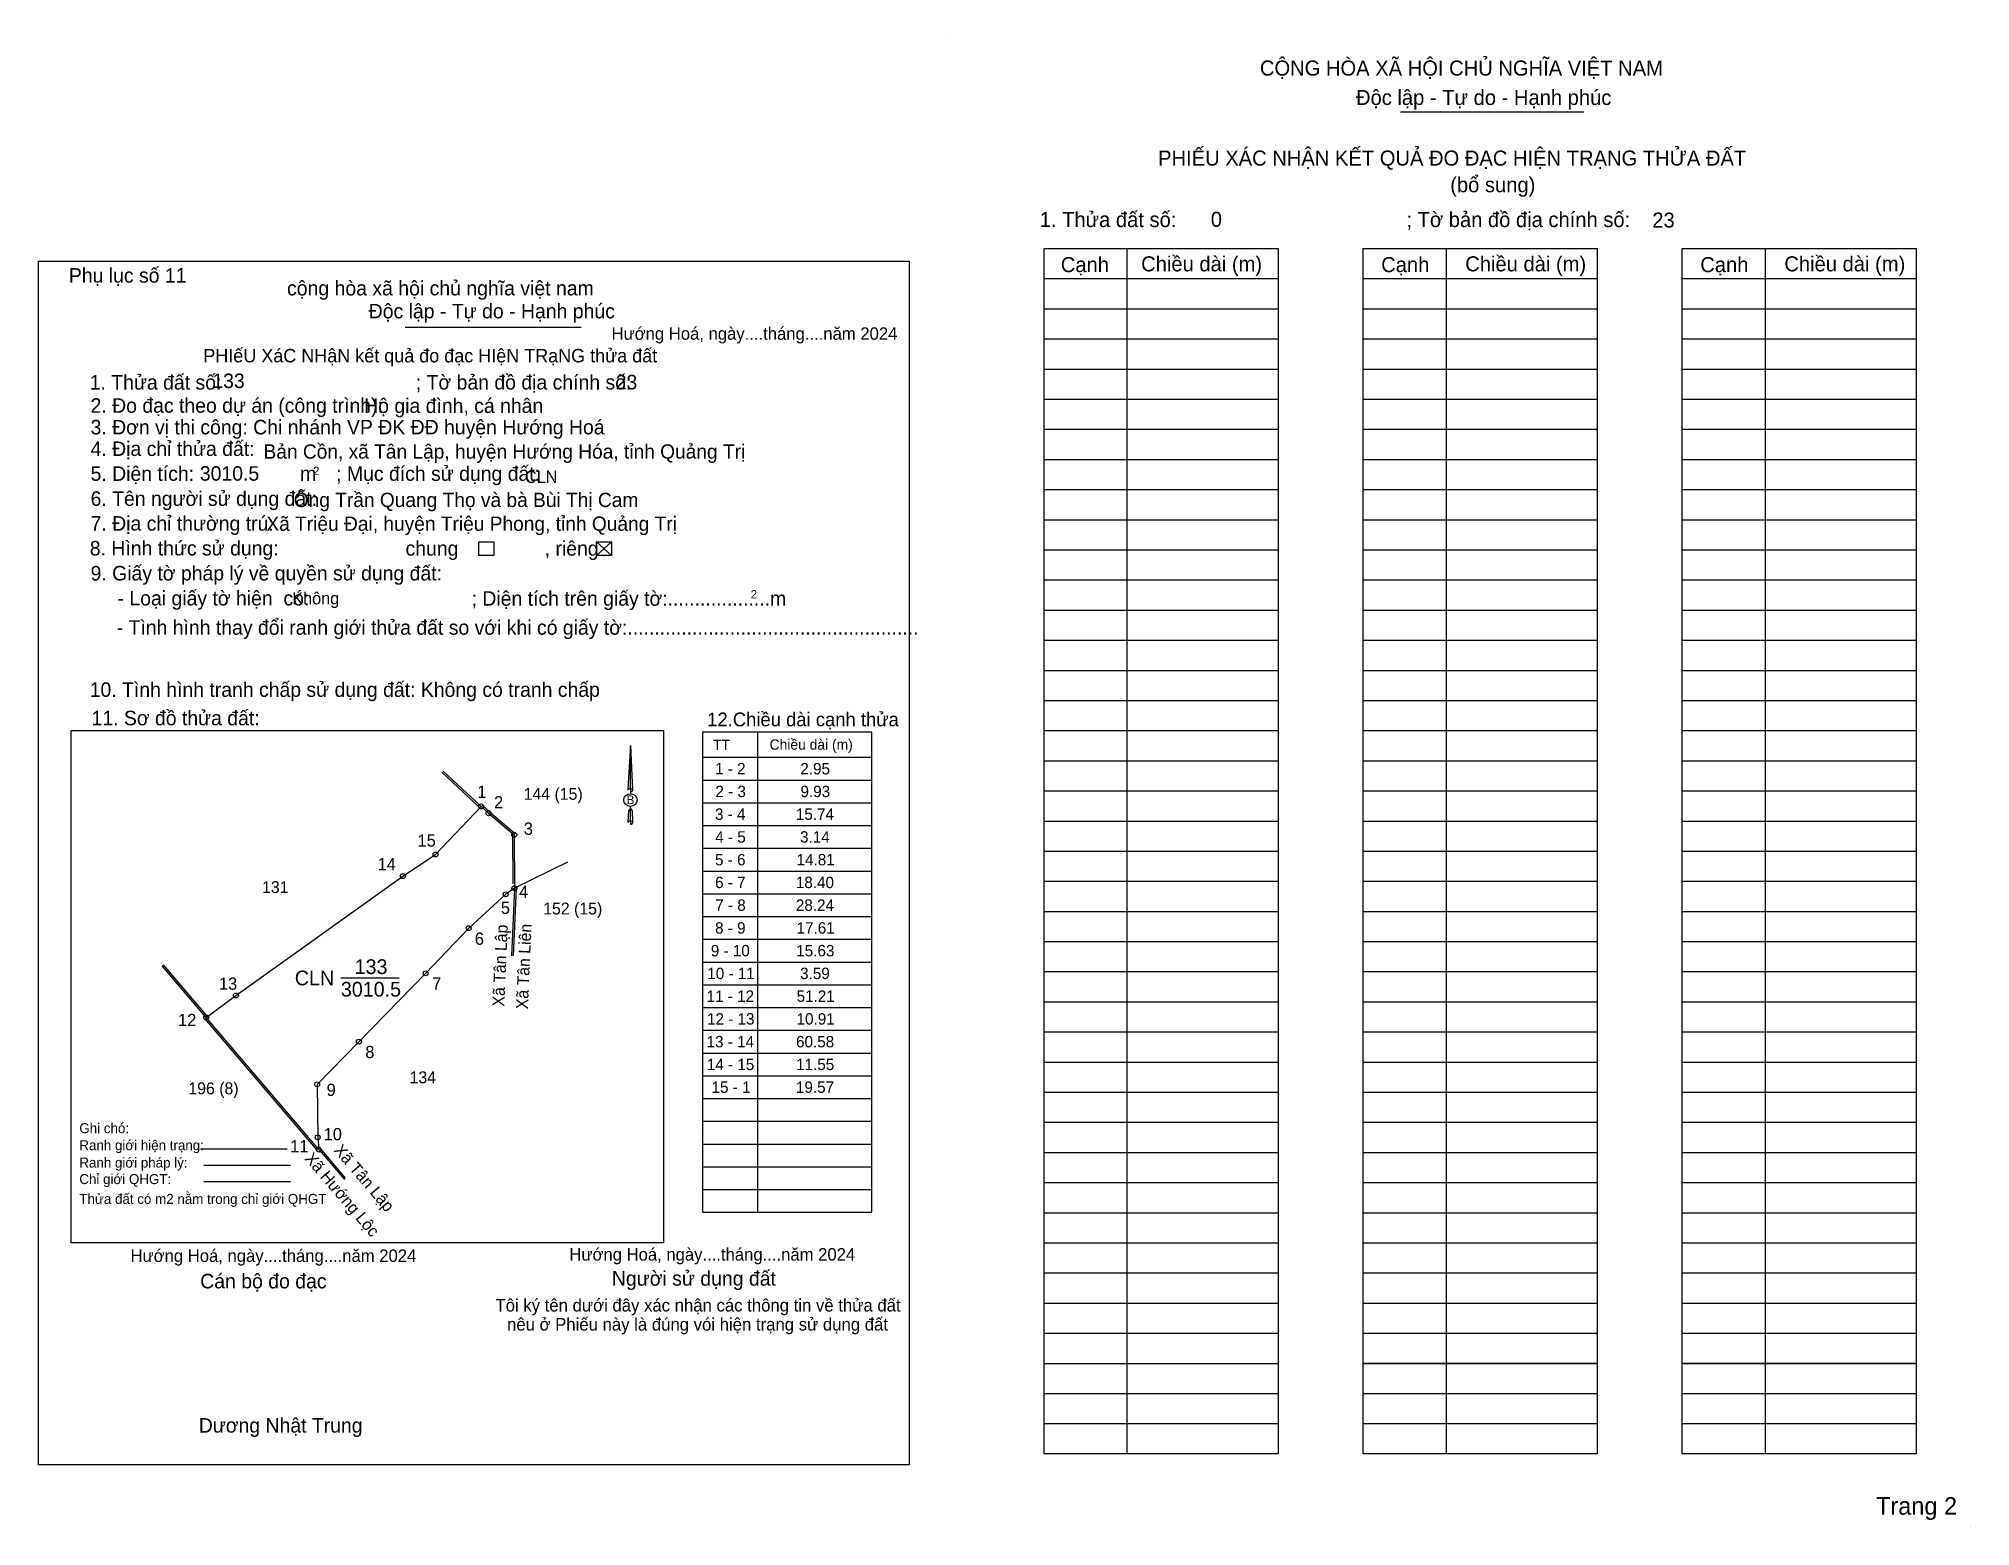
# Model space of a CAD drawing. Extents: x 549280 to 549850, y 1834879 to 1835318.
import ezdxf

# ---------------------------------------------------------------- set-up
doc = ezdxf.new("R2010")
doc.units = 0
for name, color, linetype in [('Level 1', 7, 'Continuous'), ('Level 10', 7, 'Continuous'), ('Level 11', 7, 'Continuous'), ('Level 12', 7, 'Continuous'), ('Level 13', 7, 'Continuous'), ('Level 27', 7, 'Continuous'), ('Level 3', 7, 'Continuous'), ('Level 40', 7, 'Continuous'), ('Level 52', 7, 'Continuous'), ('Level 53', 7, 'Continuous'), ('Level 6', 7, 'Continuous'), ('Level 9', 7, 'Continuous')]:
    doc.layers.add(name, color=color, linetype=linetype)

msp = doc.modelspace()

# ---------------------------------------------------------------- linework, layer by layer
at = {"layer": 'Level 1'}
for p, q in [((549548.18, 1835317.73), (549548.18, 1835317.73)), ((549682.33, 1835296.08), (549736.45, 1835296.08)), ((549601.56, 1835255.77), (549601.56, 1834900.03)), ((549695.74, 1835255.77), (549695.74, 1834900.03)), ((549789.91, 1835255.77), (549789.91, 1834900.03)), ((549577.11, 1835246.88), (549646.18, 1835246.88)), ((549671.28, 1835246.88), (549740.35, 1835246.88)), ((549765.46, 1835246.88), (549834.53, 1835246.88)), ((549577.11, 1835237.98), (549646.18, 1835237.98)), ((549671.28, 1835237.98), (549740.35, 1835237.98)), ((549765.46, 1835237.98), (549834.53, 1835237.98)), ((549577.11, 1835229.09), (549646.18, 1835229.09)), ((549671.28, 1835229.09), (549740.35, 1835229.09)), ((549765.46, 1835229.09), (549834.53, 1835229.09)), ((549577.11, 1835220.2), (549646.18, 1835220.2)), ((549671.28, 1835220.2), (549740.35, 1835220.2)), ((549765.46, 1835220.2), (549834.53, 1835220.2)), ((549577.11, 1835211.3), (549646.18, 1835211.3)), ((549671.28, 1835211.3), (549740.35, 1835211.3)), ((549765.46, 1835211.3), (549834.53, 1835211.3)), ((549577.11, 1835202.41), (549646.18, 1835202.41)), ((549671.28, 1835202.41), (549740.35, 1835202.41)), ((549765.46, 1835202.41), (549834.53, 1835202.41)), ((549577.11, 1835193.51), (549646.18, 1835193.51)), ((549671.28, 1835193.51), (549740.35, 1835193.51)), ((549765.46, 1835193.51), (549834.53, 1835193.51)), ((549577.11, 1835184.62), (549646.18, 1835184.62)), ((549671.28, 1835184.62), (549740.35, 1835184.62)), ((549765.46, 1835184.62), (549834.53, 1835184.62)), ((549577.11, 1835175.73), (549646.18, 1835175.73)), ((549671.28, 1835175.73), (549740.35, 1835175.73)), ((549765.46, 1835175.73), (549834.53, 1835175.73)), ((549577.11, 1835166.83), (549646.18, 1835166.83)), ((549671.28, 1835166.83), (549740.35, 1835166.83)), ((549765.46, 1835166.83), (549834.53, 1835166.83)), ((549577.11, 1835157.94), (549646.18, 1835157.94)), ((549671.28, 1835157.94), (549740.35, 1835157.94)), ((549765.46, 1835157.94), (549834.53, 1835157.94)), ((549577.11, 1835149.05), (549646.18, 1835149.05)), ((549671.28, 1835149.05), (549740.35, 1835149.05)), ((549765.46, 1835149.05), (549834.53, 1835149.05)), ((549577.11, 1835140.15), (549646.18, 1835140.15)), ((549671.28, 1835140.15), (549740.35, 1835140.15)), ((549765.46, 1835140.15), (549834.53, 1835140.15)), ((549577.11, 1835131.26), (549646.18, 1835131.26)), ((549671.28, 1835131.26), (549740.35, 1835131.26)), ((549765.46, 1835131.26), (549834.53, 1835131.26)), ((549577.11, 1835122.37), (549646.18, 1835122.37)), ((549671.28, 1835122.37), (549740.35, 1835122.37)), ((549765.46, 1835122.37), (549834.53, 1835122.37)), ((549492.52, 1835113.1), (549492.52, 1834971.32)), ((549577.11, 1835113.47), (549646.18, 1835113.47)), ((549671.28, 1835113.47), (549740.35, 1835113.47)), ((549765.46, 1835113.47), (549834.53, 1835113.47)), ((549476.41, 1835105.6), (549526.21, 1835105.6)), ((549577.11, 1835104.58), (549646.18, 1835104.58)), ((549671.28, 1835104.58), (549740.35, 1835104.58)), ((549765.46, 1835104.58), (549834.53, 1835104.58)), ((549476.41, 1835098.89), (549526.21, 1835098.89)), ((549577.11, 1835095.69), (549646.18, 1835095.69)), ((549671.28, 1835095.69), (549740.35, 1835095.69)), ((549765.46, 1835095.69), (549834.53, 1835095.69)), ((549476.41, 1835092.18), (549526.21, 1835092.18)), ((549476.41, 1835085.46), (549526.21, 1835085.46)), ((549577.11, 1835086.79), (549646.18, 1835086.79)), ((549671.28, 1835086.79), (549740.35, 1835086.79)), ((549765.46, 1835086.79), (549834.53, 1835086.79)), ((549476.41, 1835078.75), (549526.21, 1835078.75)), ((549577.11, 1835077.9), (549646.18, 1835077.9)), ((549671.28, 1835077.9), (549740.35, 1835077.9)), ((549765.46, 1835077.9), (549834.53, 1835077.9)), ((549476.41, 1835072.03), (549526.21, 1835072.03)), ((549577.11, 1835069.01), (549646.18, 1835069.01)), ((549671.28, 1835069.01), (549740.35, 1835069.01)), ((549765.46, 1835069.01), (549834.53, 1835069.01)), ((549476.41, 1835065.32), (549526.21, 1835065.32)), ((549476.41, 1835058.6), (549526.21, 1835058.6)), ((549577.11, 1835060.11), (549646.18, 1835060.11)), ((549671.28, 1835060.11), (549740.35, 1835060.11)), ((549765.46, 1835060.11), (549834.53, 1835060.11)), ((549476.41, 1835051.89), (549526.21, 1835051.89)), ((549577.11, 1835051.22), (549646.18, 1835051.22)), ((549671.28, 1835051.22), (549740.35, 1835051.22)), ((549765.46, 1835051.22), (549834.53, 1835051.22)), ((549476.41, 1835045.17), (549526.21, 1835045.17)), ((549476.41, 1835038.46), (549526.21, 1835038.46)), ((549577.11, 1835042.33), (549646.18, 1835042.33)), ((549671.28, 1835042.33), (549740.35, 1835042.33)), ((549765.46, 1835042.33), (549834.53, 1835042.33)), ((549577.11, 1835033.43), (549646.18, 1835033.43)), ((549671.28, 1835033.43), (549740.35, 1835033.43)), ((549765.46, 1835033.43), (549834.53, 1835033.43)), ((549476.41, 1835031.75), (549526.21, 1835031.75)), ((549476.41, 1835025.03), (549526.21, 1835025.03)), ((549577.11, 1835024.54), (549646.18, 1835024.54)), ((549671.28, 1835024.54), (549740.35, 1835024.54)), ((549765.46, 1835024.54), (549834.53, 1835024.54)), ((549476.41, 1835018.32), (549526.21, 1835018.32)), ((549577.11, 1835015.65), (549646.18, 1835015.65)), ((549671.28, 1835015.65), (549740.35, 1835015.65)), ((549765.46, 1835015.65), (549834.53, 1835015.65)), ((549476.41, 1835011.6), (549526.21, 1835011.6)), ((549476.41, 1835004.89), (549526.21, 1835004.89)), ((549577.11, 1835006.75), (549646.18, 1835006.75)), ((549671.28, 1835006.75), (549740.35, 1835006.75)), ((549765.46, 1835006.75), (549834.53, 1835006.75)), ((549476.41, 1834998.17), (549526.21, 1834998.17)), ((549577.11, 1834997.86), (549646.18, 1834997.86)), ((549671.28, 1834997.86), (549740.35, 1834997.86)), ((549765.46, 1834997.86), (549834.53, 1834997.86)), ((549476.41, 1834991.46), (549526.21, 1834991.46)), ((549577.11, 1834988.97), (549646.18, 1834988.97)), ((549671.28, 1834988.97), (549740.35, 1834988.97)), ((549765.46, 1834988.97), (549834.53, 1834988.97)), ((549476.41, 1834984.75), (549526.21, 1834984.75)), ((549476.41, 1834978.03), (549526.21, 1834978.03)), ((549577.11, 1834980.07), (549646.18, 1834980.07)), ((549671.28, 1834980.07), (549740.35, 1834980.07)), ((549765.46, 1834980.07), (549834.53, 1834980.07)), ((549476.41, 1834971.32), (549526.21, 1834971.32)), ((549577.11, 1834971.18), (549646.18, 1834971.18)), ((549671.28, 1834971.18), (549740.35, 1834971.18)), ((549765.46, 1834971.18), (549834.53, 1834971.18)), ((549577.11, 1834962.29), (549646.18, 1834962.29)), ((549671.28, 1834962.29), (549740.35, 1834962.29)), ((549765.46, 1834962.29), (549834.53, 1834962.29)), ((549577.11, 1834953.39), (549646.18, 1834953.39)), ((549671.28, 1834953.39), (549740.35, 1834953.39)), ((549765.46, 1834953.39), (549834.53, 1834953.39)), ((549577.11, 1834944.5), (549646.18, 1834944.5)), ((549671.28, 1834944.5), (549740.35, 1834944.5)), ((549765.46, 1834944.5), (549834.53, 1834944.5)), ((549577.11, 1834935.61), (549646.18, 1834935.61)), ((549671.28, 1834935.61), (549740.35, 1834935.61)), ((549765.46, 1834935.61), (549834.53, 1834935.61)), ((549577.11, 1834926.71), (549646.18, 1834926.71)), ((549671.28, 1834926.71), (549740.35, 1834926.71)), ((549765.46, 1834926.71), (549834.53, 1834926.71)), ((549577.11, 1834917.82), (549646.18, 1834917.82)), ((549671.28, 1834917.82), (549740.35, 1834917.82)), ((549765.46, 1834917.82), (549834.53, 1834917.82)), ((549577.11, 1834908.92), (549646.18, 1834908.92)), ((549577.11, 1834908.92), (549646.18, 1834908.92)), ((549671.28, 1834908.92), (549740.35, 1834908.92)), ((549671.28, 1834908.92), (549740.35, 1834908.92)), ((549765.46, 1834908.92), (549834.53, 1834908.92)), ((549765.46, 1834908.92), (549834.53, 1834908.92)), ((549850.47, 1834878.6), (549850.47, 1834878.6))]:
    msp.add_line(p, q, dxfattribs=at)
for points in [[(549577.11, 1835255.77), (549646.18, 1835255.77), (549646.18, 1834900.03), (549577.11, 1834900.03)], [(549671.28, 1835255.77), (549740.35, 1835255.77), (549740.35, 1834926.71), (549671.28, 1834926.71)], [(549671.28, 1835255.77), (549740.35, 1835255.77), (549740.35, 1834900.03), (549671.28, 1834900.03)], [(549765.46, 1835255.77), (549834.53, 1835255.77), (549834.53, 1834926.71), (549765.46, 1834926.71)], [(549765.46, 1835255.77), (549834.53, 1835255.77), (549834.53, 1834900.03), (549765.46, 1834900.03)]]:
    msp.add_lwpolyline(points, close=True, dxfattribs=at)
msp.add_lwpolyline([(549476.41, 1834971.32), (549476.41, 1835113.1), (549526.21, 1835113.1), (549526.21, 1834971.32)], dxfattribs=at)
at = {"layer": 'Level 10'}
for p, q in [((549445.04, 1835169.23), (549449.45, 1835165.12)), ((549449.45, 1835169.23), (549445.04, 1835165.12)), ((549411.32, 1835091.46), (549413.48, 1835089.46)), ((549413.46, 1835089.47), (549421.07, 1835083.09)), ((549420.25, 1835082.71), (549420.36, 1835068.26)), ((549362.67, 1834989.53), (549329.44, 1835028.49))]:
    msp.add_line(p, q, dxfattribs=at)
msp.add_lwpolyline([(549397.51, 1835076.9), (549410.98, 1835091.1), (549413.14, 1835089.09), (549420.75, 1835082.71), (549420.8, 1835066.97), (549418.23, 1835065.17), (549407.31, 1835055.17), (549394.62, 1835041.84), (549374.88, 1835021.65), (549362.57, 1835009.06), (549362.75, 1834993.43), (549363.05, 1834989.85), (549329.82, 1835028.82), (549338.61, 1835035.28), (549387.89, 1835070.51)], close=True, dxfattribs=at)
at = {"layer": 'Level 11'}
for centre in [(549410.98, 1835091.1), (549413.14, 1835089.09), (549420.75, 1835082.71), (549397.51, 1835076.9), (549397.51, 1835076.9), (549387.89, 1835070.51), (549420.8, 1835066.97), (549418.23, 1835065.17), (549407.31, 1835055.17), (549394.62, 1835041.84), (549338.61, 1835035.28), (549329.82, 1835028.82), (549374.88, 1835021.65), (549362.57, 1835009.06), (549362.75, 1834993.43), (549363.05, 1834989.85)]:
    msp.add_circle(centre, 0.723, dxfattribs=at)
at = {"layer": 'Level 12'}
msp.add_line((549420.93, 1835067.03), (549436.57, 1835074.76), dxfattribs=at)
at = {"layer": 'Level 13'}
for p, q in [((549328.14, 1834990.02), (549353.7, 1834990.02)), ((549329.14, 1834985.26), (549354.7, 1834985.26)), ((549329.14, 1834980.38), (549354.7, 1834980.38))]:
    msp.add_line(p, q, dxfattribs=at)
msp.add_lwpolyline([(549280.39, 1835252.05), (549537.27, 1835252.05), (549537.27, 1834896.76), (549280.39, 1834896.76)], close=True, dxfattribs=at)
at = {"layer": 'Level 27'}
for p, q in [((549410.64, 1835090.73), (549399.41, 1835101.18)), ((549410.98, 1835091.1), (549399.76, 1835101.55)), ((549420.8, 1835066.97), (549419.91, 1835046.99)), ((549421.3, 1835066.95), (549420.41, 1835046.97)), ((549329.82, 1835028.82), (549316.84, 1835044.04)), ((549330.2, 1835029.14), (549317.22, 1835044.36)), ((549363.18, 1834989.7), (549370.65, 1834980.94)), ((549363.43, 1834990.17), (549370.9, 1834981.41))]:
    msp.add_line(p, q, dxfattribs=at)
at = {"layer": 'Level 3'}
for p, q in [((549548.18, 1835317.73), (549548.18, 1835317.73)), ((549850.49, 1834878.6), (549850.49, 1834878.6))]:
    msp.add_line(p, q, dxfattribs=at)
at = {"layer": 'Level 40'}
for p, q in [((549455.02, 1835109.09), (549454.42, 1835097.95)), ((549455.02, 1835109.09), (549455.69, 1835095.89)), ((549455.02, 1835109.09), (549455.69, 1835095.89)), ((549455.02, 1835096.33), (549455.02, 1835109.09)), ((549455.02, 1835109.09), (549455.69, 1835095.89)), ((549454.42, 1835097.95), (549454.27, 1835095.89)), ((549455.02, 1835096.33), (549455.02, 1835095.84)), ((549455.02, 1835095.84), (549455.02, 1835095.46)), ((549455.02, 1835095.46), (549455.02, 1835094.95)), ((549455.02, 1835095.46), (549455.02, 1835094.95)), ((549455.02, 1835095.46), (549455.02, 1835094.95)), ((549455.69, 1835095.89), (549455.69, 1835095.89)), ((549454.46, 1835089.77), (549454.42, 1835088.43)), ((549455.02, 1835090.52), (549454.46, 1835089.77)), ((549455.02, 1835090.52), (549455.02, 1835091.11)), ((549455.02, 1835090.52), (549455.02, 1835091.11)), ((549455.02, 1835090.52), (549455.02, 1835091.11)), ((549455.02, 1835090.52), (549455.55, 1835089.77)), ((549455.02, 1835090.52), (549455.55, 1835089.77)), ((549455.02, 1835090.52), (549455.55, 1835089.77)), ((549455.02, 1835086.79), (549455.02, 1835090.52)), ((549455.55, 1835089.77), (549455.69, 1835086.35)), ((549455.55, 1835089.77), (549455.69, 1835086.35)), ((549455.55, 1835089.77), (549455.69, 1835086.35)), ((549454.42, 1835088.43), (549454.27, 1835086.35)), ((549455.02, 1835086.79), (549455.02, 1835086.27)), ((549455.02, 1835086.27), (549455.02, 1835085.9)), ((549455.69, 1835086.35), (549455.69, 1835086.35))]:
    msp.add_line(p, q, dxfattribs=at)
msp.add_ellipse((549455.03, 1835092.98), major_axis=(1.97, 0), ratio=0.952727, dxfattribs=at)
for centre, start_param, end_param in [((549455.03, 1835095.87), 1.570796, 3.074452), ((549455.03, 1835095.87), 0.067141, 1.570796), ((549455.03, 1835095.87), 4.712389, 6.283185), ((549455.03, 1835086.31), 2.491069, 3.074278), ((549455.03, 1835086.31), 1.570796, 2.491069), ((549455.03, 1835086.31), 0.067141, 1.570796), ((549455.03, 1835086.31), 4.712389, 6.283185)]:
    msp.add_ellipse(centre, major_axis=(0.72, 0), ratio=0.614131, start_param=start_param, end_param=end_param, dxfattribs=at)
at = {"layer": 'Level 53'}
for p, q in [((549280.39, 1835252.06), (549280.39, 1835252.06)), ((549388.58, 1835232.61), (549440.52, 1835232.61)), ((549289.99, 1835113.47), (549464.76, 1835113.47)), ((549289.99, 1834962.33), (549289.99, 1835113.47)), ((549464.76, 1835113.47), (549464.76, 1834962.33)), ((549464.76, 1834962.33), (549289.99, 1834962.33)), ((549537.25, 1834896.78), (549537.25, 1834896.78))]:
    msp.add_line(p, q, dxfattribs=at)
for points in [[(549410.33, 1835169.23), (549414.75, 1835169.23), (549414.75, 1835165.12), (549410.33, 1835165.12)], [(549445.04, 1835169.23), (549449.45, 1835169.23), (549449.45, 1835165.12), (549445.04, 1835165.12)]]:
    msp.add_lwpolyline(points, close=True, dxfattribs=at)
at = {"layer": 'Level 9'}
msp.add_line((549369.58, 1835040.47), (549386.81, 1835040.47), dxfattribs=at)

# ---------------------------------------------------------------- texts
at = {"layer": 'Level 1'}
for s, height, p in [('CỘNG HÒA XÃ HỘI CHỦ NGHĨA VIỆT NAM', 4.4467, (549640.81, 1835306.82)), ('Độc lập - Tự do - Hạnh phúc', 4.4467, (549669.17, 1835298.14)), ('PHIẾU XÁC NHẬN KẾT QUẢ ĐO ĐẠC HIỆN TRẠNG THỬA ĐẤT', 4.4467, (549610.76, 1835280.25)), ('(bổ sung)', 4.447, (549696.98, 1835272.38)), ('1. Thửa đất số:', 4.4467, (549575.82, 1835262.1)), ('; Tờ bản đồ địa chính số:', 4.4467, (549684.05, 1835262.1)), ('Cạnh', 4.447, (549582.05, 1835248.8)), ('Chiều dài (m)', 4.4467, (549605.76, 1835249.03)), ('Cạnh', 4.447, (549676.6, 1835248.8)), ('Chiều dài (m)', 4.4467, (549701.41, 1835249.03)), ('Cạnh', 4.447, (549770.78, 1835248.8)), ('Chiều dài (m)', 4.4467, (549795.59, 1835249.03)), ('TT', 3.058, (549479.43, 1835107.73)), ('Chiều dài (m)', 3.0576, (549496.11, 1835107.84)), ('Trang 2', 5.188, (549822.65, 1834882.04))]:
    msp.add_text(s, height=height, dxfattribs=at).set_placement(p)
at = {"layer": 'Level 12'}
for s, p in [('144 (15)', (549423.52, 1835093.06)), ('131', (549346.32, 1835065.54)), ('152 (15)', (549429.29, 1835059.21)), ('196 (8)', (549324.57, 1835006.14)), ('134', (549389.86, 1835009.4))]:
    msp.add_text(s, height=3.5, dxfattribs=at).set_placement(p)
for s, rotation, p in [('Xã Tân Lập', 87.4536, (549417.79, 1835031.97)), ('Xã Tân Liên', 87.4536, (549424.76, 1835031.18)), ('Xã Hướng Lộc', 310.4591, (549358.71, 1834987.07)), ('Xã Tân Lập', 310.4591, (549367.29, 1834989.52))]:
    msp.add_text(s, height=3.5, rotation=rotation, dxfattribs=at).set_placement(p)
at = {"layer": 'Level 13'}
for s, p in [('133', (549373.65, 1835041.63)), ('CLN', (549355.99, 1835038.3)), ('3010.5', (549369.59, 1835034.97))]:
    msp.add_text(s, height=4.339, dxfattribs=at).set_placement(p)
at = {"layer": 'Level 40'}
msp.add_text('B', height=2.57, dxfattribs=at).set_placement((549453.91, 1835091.77))
at = {"layer": 'Level 52'}
for s, p in [('1 - 2', (549480.02, 1835100.56)), ('2.95', (549505.18, 1835100.56)), ('2 - 3', (549480.12, 1835093.85)), ('9.93', (549505.23, 1835093.85)), ('3 - 4', (549480, 1835087.14)), ('15.74', (549503.86, 1835087.14)), ('4 - 5', (549480.08, 1835080.42)), ('3.14', (549505.1, 1835080.42)), ('5 - 6', (549480.01, 1835073.71)), ('14.81', (549504.08, 1835073.71)), ('6 - 7', (549480.03, 1835066.99)), ('18.40', (549503.86, 1835066.99)), ('7 - 8', (549480.06, 1835060.28)), ('28.24', (549503.86, 1835060.28)), ('8 - 9', (549480.02, 1835053.56)), ('17.61', (549504.08, 1835053.56)), ('9 - 10', (549478.76, 1835046.85)), ('15.63', (549503.98, 1835046.85)), ('10 - 11', (549477.73, 1835040.14)), ('3.59', (549505.12, 1835040.14)), ('11 - 12', (549477.53, 1835033.42)), ('51.21', (549504.08, 1835033.42)), ('12 - 13', (549477.64, 1835026.71)), ('10.91', (549504.08, 1835026.71)), ('13 - 14', (549477.52, 1835019.99)), ('60.58', (549503.92, 1835019.99)), ('14 - 15', (549477.59, 1835013.28)), ('11.55', (549503.94, 1835013.28)), ('15 - 1', (549478.98, 1835006.56)), ('19.57', (549503.89, 1835006.56))]:
    msp.add_text(s, height=3.363, dxfattribs=at).set_placement(p)
at = {"layer": 'Level 53'}
for s, height, p in [('Phụ lục số 11', 4.2828, (549289.31, 1835245.7)), ('cộng hòa xã hội chủ nghĩa việt nam', 4.2875, (549353.7, 1835241.93)), ('Độc lập - Tự do - Hạnh phúc', 4.2875, (549377.79, 1835235.16)), ('Hướng Hoá, ngày....tháng....năm 2024', 3.6739, (549449.47, 1835228.84)), ('PHIếU XáC NHậN kết quả đo đạc HIệN TRạNG thửa đất', 3.9694, (549328.99, 1835222.17)), ('1. Thửa đất số:', 4.2828, (549295.46, 1835214.13)), ('; Tờ bản đồ địa chính số:', 4.2828, (549391.71, 1835214.16)), ('2. Đo đạc theo dự án (công trình):', 4.2814, (549295.72, 1835207.3)), ('Hộ gia đình, cá nhân', 4.2814, (549376.47, 1835207.23)), ('3. Đơn vị thi công: Chi nhánh VP ĐK ĐĐ huyện Hướng Hoá', 4.2814, (549295.72, 1835200.91)), ('4. Địa chỉ thửa đất:', 4.2814, (549295.72, 1835194.54)), ('5. Diện tích:', 4.2814, (549295.72, 1835187.2)), ('; Mục đích sử dụng đất:', 4.2828, (549368.19, 1835187.2)), ('m', 4.28, (549357.54, 1835187.2)), ('2', 2.45, (549361.42, 1835188.9)), ('6. Tên người sử dụng đất:', 4.2814, (549295.72, 1835179.82)), ('7. Địa chỉ thường trú:', 4.2814, (549295.72, 1835172.5)), ('8. Hình thức sử dụng:', 4.2814, (549295.49, 1835165.18)), ('chung                , riêng', 4.2828, (549388.67, 1835165.12)), ('9. Giấy tờ pháp lý về quyền sử dụng đất:', 4.2814, (549295.72, 1835157.8)), ('     - Loại giấy tờ hiện  có:', 4.2828, (549295.72, 1835150.43)), ('     ; Diện tích trên giấy tờ:...................m', 4.2814, (549400.21, 1835150.34)), ('2', 2.45, (549490.56, 1835152.5)), ('     - Tình hình thay đổi ranh giới thửa đất so với khi có giấy tờ:......................................................', 4.28279, (549295.46, 1835141.78)), ('10. Tình hình tranh chấp sử dụng đất: Không có tranh chấp', 4.2814, (549295.46, 1835123.44)), ('11. Sơ đồ thửa đất:', 4.2814, (549296.01, 1835115.05)), ('12.Chiều dài cạnh thửa', 4.0673, (549477.69, 1835114.75)), ('Ghi chó:', 2.948, (549292.4, 1834994.66)), ('Ranh giới hiện trạng:', 2.9477, (549292.4, 1834989.64)), ('Ranh giới pháp lý:', 2.9477, (549292.4, 1834984.5)), ('Chỉ giới QHGT:', 2.9477, (549292.4, 1834979.63)), ('Thửa đất có m2 nằm trong chỉ giới QHGT', 2.9477, (549292.4, 1834973.78)), ('Hướng Hoá, ngày....tháng....năm 2024', 3.6739, (549307.5, 1834956.66)), ('Hướng Hoá, ngày....tháng....năm 2024', 3.6739, (549437.02, 1834957.05)), ('Cán bộ đo đạc', 4.2877, (549328.07, 1834948.85)), ('Người sử dụng đất', 4.2875, (549449.57, 1834949.65)), ('Tôi ký tên dưới đây xác nhận các thông tin về thửa đất ', 3.6899, (549415.21, 1834942.02)), ('nêu ở Phiếu này là đúng vói hiện trạng sử dụng đất', 3.6899, (549418.62, 1834936.4)), ('Dương Nhật Trung', 4.2814, (549327.66, 1834906.27))]:
    msp.add_text(s, height=height, dxfattribs=at).set_placement(p)
at = {"layer": 'Level 6'}
for s, height, p in [('0', 4.43, (549626.32, 1835262.19)), ('23', 4.426, (549756.63, 1835261.98))]:
    msp.add_text(s, height=height, rotation=359.8394, dxfattribs=at).set_placement(p)
for s, height, p in [('133', 4.281, (549331.65, 1835214.59)), ('23', 4.281, (549450.69, 1835214.21)), ('Bản Cồn, xã Tân Lập, huyện Hướng Hóa, tỉnh Quảng Trị', 4.2232, (549346.76, 1835193.75)), ('3010.5', 4.281, (549327.97, 1835187.25)), ('CLN', 3.59, (549423.91, 1835186.59)), ('Ông Trần Quang Thọ và bà Bùi Thị Cam', 4.2232, (549355.67, 1835179.47)), ('Xã Triệu Đại, huyện Triệu Phong, tỉnh Quảng Trị', 4.2232, (549347.6, 1835172.45)), ('Không', 3.59, (549355.22, 1835150.74))]:
    msp.add_text(s, height=height, dxfattribs=at).set_placement(p)
at = {"layer": 'Level 9'}
for s, height, p in [('1', 3.62, (549409.84, 1835093.63)), ('2', 3.62, (549414.79, 1835090.53)), ('3', 3.62, (549423.57, 1835082.74)), ('15', 3.616, (549392.22, 1835079.26)), ('14', 3.616, (549380.44, 1835072.27)), ('4', 3.62, (549422.17, 1835064.12)), ('5', 3.62, (549416.8, 1835059.37)), ('6', 3.62, (549409.12, 1835050.26)), ('13', 3.616, (549333.61, 1835036.99)), ('7', 3.62, (549396.53, 1835037.02)), ('12', 3.616, (549321.53, 1835026.25)), ('8', 3.62, (549376.8, 1835016.81)), ('9', 3.62, (549365.38, 1835005.64)), ('11', 3.616, (549354.63, 1834988.99)), ('10', 3.616, (549364.51, 1834992.56))]:
    msp.add_text(s, height=height, dxfattribs=at).set_placement(p)

doc.saveas('drawing.dxf')
